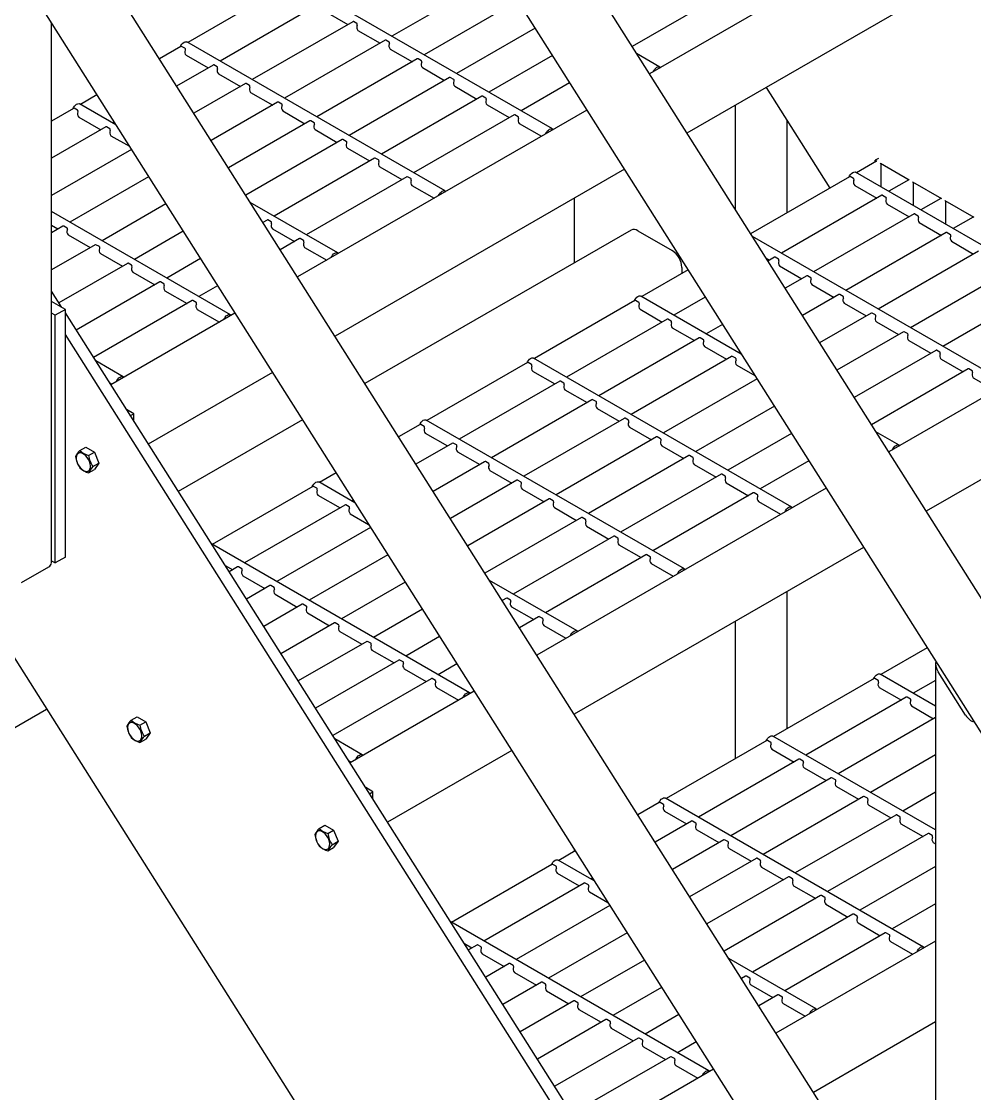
# Model space of a CAD drawing. Header units: millimetres. Extents: x 0 to 55611, y 0 to 32827.
# Drawn here: x 46022 to 46532, y 8087 to 8661 of the extents above; entities that cross this region are included whole.
import ezdxf

# ---------------------------------------------------------------- set-up
doc = ezdxf.new("R2010")
doc.units = ezdxf.units.MM
doc.header["$LTSCALE"] = 10
doc.linetypes.add('SLD-Continua', pattern=[0])
doc.layers.add('STRUC', color=5, linetype='SLD-Continua')

msp = doc.modelspace()

# ---------------------------------------------------------------- linework, layer by layer
at = {"layer": 'STRUC', "linetype": 'SLD-Continua', "lineweight": 25}
for p, q in [((47232.31, 7251.36), (46043.34, 9131.26)), ((46041.7, 9061.54), (47193.48, 7240.45)), ((46489.89, 8709.29), (46358.27, 8633.31)), ((46511.39, 7984.5), (46062.05, 8694.95)), ((46023.08, 8684.26), (46510, 7914.38)), ((46306.35, 8603.82), (46168.15, 8683.61)), ((46274.16, 8684.49), (46220.39, 8653.45)), ((46164.86, 8681.23), (46111.09, 8650.19)), ((46400.74, 8677.77), (46349.03, 8647.92)), ((46287.81, 8672.42), (46237.67, 8643.47)), ((46509.6, 8677.32), (46378.36, 8601.56)), ((46182.14, 8671.25), (46128.37, 8640.21)), ((46184.94, 8666.58), (46196.77, 8659.75)), ((46038.14, 8371.33), (46038.14, 8660.45)), ((46199.41, 8661.28), (46145.64, 8630.24)), ((46201.63, 8660.27), (46199.83, 8661.31)), ((46202.22, 8656.61), (46214.04, 8649.78)), ((46297.05, 8657.81), (46254.95, 8633.5)), ((46248.88, 8570.64), (46110.67, 8650.43)), ((46216.69, 8651.31), (46162.92, 8620.27)), ((46218.9, 8650.3), (46217.11, 8651.33)), ((46107.39, 8648.05), (46095.91, 8641.42)), ((46109.6, 8647.04), (46107.8, 8648.07)), ((46110.19, 8643.37), (46122.02, 8636.55)), ((46219.49, 8646.63), (46231.32, 8639.81)), ((46306.29, 8643.19), (46272.22, 8623.53)), ((46363.83, 8637), (46351.4, 8644.18)), ((46124.66, 8638.07), (46105.15, 8626.81)), ((46126.88, 8637.06), (46125.08, 8638.1)), ((46233.96, 8641.33), (46180.2, 8610.29)), ((46236.18, 8640.32), (46234.38, 8641.36)), ((46127.47, 8633.4), (46139.29, 8626.57)), ((46236.77, 8636.66), (46248.6, 8629.83)), ((46141.94, 8628.1), (46114.39, 8612.2)), ((46144.15, 8627.09), (46142.36, 8628.13)), ((46251.24, 8631.36), (46197.47, 8600.32)), ((46253.45, 8630.35), (46251.66, 8631.39)), ((46254.05, 8626.69), (46265.87, 8619.86)), ((46315.53, 8628.58), (46289.5, 8613.55)), ((46420.75, 8626.03), (46454.82, 8572.17)), ((46062.41, 8622.08), (46053.62, 8617.01)), ((46144.74, 8623.43), (46156.57, 8616.6)), ((46268.52, 8621.39), (46214.75, 8590.35)), ((46270.73, 8620.38), (46268.93, 8621.41)), ((46049.91, 8614.87), (46038.14, 8608.07)), ((46052.13, 8613.86), (46050.33, 8614.9)), ((46072.52, 8606.1), (46053.2, 8617.25)), ((46159.21, 8618.13), (46123.63, 8597.59)), ((46161.43, 8617.12), (46159.63, 8618.15)), ((46271.32, 8616.71), (46283.15, 8609.89)), ((46404.37, 8560.42), (46404.37, 8616.57)), ((46052.72, 8610.2), (46064.54, 8603.37)), ((46162.02, 8613.46), (46173.85, 8606.63)), ((46324.77, 8613.97), (46169.84, 8524.53)), ((46285.79, 8611.41), (46232.02, 8580.37)), ((46288.01, 8610.4), (46286.21, 8611.44)), ((46067.19, 8604.9), (46038.14, 8588.13)), ((46069.4, 8603.89), (46067.61, 8604.92)), ((46071.65, 8607.47), (46070.89, 8607.04)), ((46176.49, 8608.15), (46132.87, 8582.97)), ((46178.7, 8607.14), (46176.91, 8608.18)), ((46179.3, 8603.48), (46191.12, 8596.65)), ((46288.6, 8606.74), (46300.42, 8599.91)), ((46431.96, 8558.98), (46431.96, 8608.32)), ((46069.99, 8600.22), (46079.82, 8594.55)), ((46193.77, 8598.18), (46142.11, 8568.36)), ((46195.98, 8597.17), (46194.18, 8598.21)), ((46080.89, 8592.86), (46038.14, 8568.18)), ((46196.57, 8593.51), (46208.4, 8586.68)), ((46211.04, 8588.21), (46157.27, 8557.17)), ((46213.26, 8587.2), (46211.46, 8588.23)), ((46479.76, 8586.57), (46469.07, 8580.4)), ((46480.97, 8588.09), (46479.18, 8587.06)), ((46479.18, 8587.06), (46480.08, 8586.54)), ((46479.18, 8586.24), (46479.18, 8587.06)), ((46481.88, 8585.5), (46497.36, 8576.57)), ((46344.86, 8582.22), (46189.92, 8492.77)), ((46213.85, 8583.54), (46225.67, 8576.71)), ((46606.85, 8500.85), (46468.65, 8580.64)), ((46482.32, 8572.74), (46482.32, 8584.73)), ((46090.13, 8578.25), (46047.97, 8553.91)), ((46228.32, 8578.23), (46174.55, 8547.2)), ((46230.53, 8577.22), (46228.74, 8578.26)), ((46465.36, 8578.26), (46412.42, 8547.7)), ((46467.57, 8577.25), (46465.78, 8578.28)), ((46497.04, 8576.6), (46486.34, 8570.42)), ((46499.15, 8575.53), (46514.63, 8566.59)), ((46499.6, 8562.77), (46499.6, 8574.75)), ((46231.12, 8573.56), (46242.95, 8566.74)), ((46482.63, 8568.28), (46428.87, 8537.24)), ((46468.16, 8573.58), (46479.99, 8566.76)), ((46483.05, 8568.31), (46484.85, 8567.27)), ((46099.37, 8563.64), (46065.25, 8543.94)), ((46191.41, 8537.46), (46144.54, 8564.52)), ((46318.16, 8532.16), (46318.16, 8566.81)), ((46485.44, 8563.61), (46497.27, 8556.78)), ((46514.31, 8566.63), (46503.62, 8560.45)), ((46516.43, 8565.56), (46531.91, 8556.62)), ((46516.88, 8552.8), (46516.88, 8564.78)), ((46133.93, 8504.29), (46038.14, 8559.59)), ((46499.91, 8558.31), (46446.14, 8527.27)), ((46500.33, 8558.34), (46502.13, 8557.3)), ((46038.14, 8552.25), (46041.62, 8550.24)), ((46044.27, 8551.77), (46038.14, 8548.23)), ((46046.48, 8550.76), (46044.69, 8551.8)), ((46153.57, 8555.03), (46151.35, 8553.75)), ((46155.78, 8554.02), (46153.99, 8555.06)), ((46502.72, 8553.64), (46514.54, 8546.81)), ((46531.59, 8556.65), (46520.89, 8550.48)), ((46047.07, 8547.1), (46058.9, 8540.27)), ((46108.61, 8549.02), (46082.53, 8533.96)), ((46156.37, 8550.36), (46168.2, 8543.53)), ((46348.41, 8549.63), (46205.97, 8467.4)), ((46352.07, 8549.27), (46370.46, 8538.65)), ((46549.38, 8467.67), (46413.37, 8546.19)), ((46517.19, 8548.34), (46463.42, 8517.3)), ((46517.61, 8548.36), (46519.4, 8547.33)), ((46061.54, 8541.8), (46038.14, 8528.29)), ((46063.76, 8540.79), (46061.96, 8541.82)), ((46170.84, 8545.06), (46160.6, 8539.14)), ((46173.06, 8544.05), (46171.26, 8545.08)), ((46173.65, 8540.38), (46185.48, 8533.56)), ((46519.99, 8543.66), (46531.82, 8536.84)), ((46064.35, 8537.12), (46076.17, 8530.3)), ((46117.86, 8534.41), (46099.8, 8523.99)), ((46420.68, 8534.64), (46422.52, 8533.58)), ((46425.16, 8535.1), (46421.66, 8533.08)), ((46427.38, 8534.09), (46425.58, 8535.13)), ((46534.46, 8538.36), (46480.7, 8507.32)), ((46078.82, 8531.82), (46042.15, 8510.65)), ((46081.03, 8530.81), (46079.24, 8531.85)), ((46378.92, 8528.36), (46354.12, 8514.04)), ((46375.63, 8529.69), (46375.63, 8526.46)), ((46427.97, 8530.43), (46439.79, 8523.61)), ((46551.74, 8528.39), (46497.97, 8497.35)), ((46081.62, 8527.15), (46093.45, 8520.32)), ((46442.44, 8525.13), (46430.9, 8518.47)), ((46444.65, 8524.12), (46442.86, 8525.16)), ((46043.66, 8508.26), (46038.14, 8516.99)), ((46096.09, 8521.85), (46051.39, 8496.04)), ((46098.31, 8520.84), (46096.51, 8521.88)), ((46098.9, 8517.18), (46110.73, 8510.35)), ((46127.1, 8519.8), (46117.08, 8514.02)), ((46445.24, 8520.46), (46457.07, 8513.63)), ((46569.01, 8518.42), (46515.25, 8487.38)), ((46045.55, 8507.17), (46038.14, 8511.45)), ((46113.37, 8511.88), (46060.63, 8481.43)), ((46115.59, 8510.87), (46113.79, 8511.9)), ((46350.41, 8511.9), (46296.64, 8480.86)), ((46352.63, 8510.89), (46350.83, 8511.93)), ((46407.45, 8483.25), (46353.7, 8514.28)), ((46388.16, 8513.75), (46371.39, 8504.07)), ((46459.71, 8515.16), (46440.14, 8503.86)), ((46461.93, 8514.15), (46460.13, 8515.19)), ((46040.16, 8504.06), (46038.14, 8505.23)), ((46045.55, 8507.17), (46040.16, 8504.06)), ((46045.55, 8374.44), (46045.55, 8507.17)), ((46511.39, 7768.73), (46045.55, 8505.27)), ((46136.34, 8505.19), (46069.87, 8466.82)), ((46116.18, 8507.2), (46128, 8500.38)), ((46353.22, 8507.23), (46365.04, 8500.4)), ((46476.99, 8505.19), (46449.39, 8489.25)), ((46462.52, 8510.49), (46474.35, 8503.66)), ((46479.2, 8504.18), (46477.41, 8505.21)), ((46617.97, 8506.79), (46486.35, 8430.8)), ((46040.16, 8371.33), (46040.16, 8504.06)), ((46367.69, 8501.93), (46313.92, 8470.89)), ((46369.9, 8500.92), (46368.11, 8501.95)), ((46479.8, 8500.51), (46491.62, 8493.69)), ((46511.39, 7757.1), (46045.55, 8493.64)), ((46370.49, 8497.25), (46382.32, 8490.43)), ((46397.4, 8499.13), (46388.67, 8494.09)), ((46494.27, 8495.21), (46458.63, 8474.64)), ((46496.48, 8494.2), (46494.68, 8495.24)), ((46384.96, 8491.95), (46331.2, 8460.91)), ((46387.18, 8490.94), (46385.38, 8491.98)), ((46497.07, 8490.54), (46508.9, 8483.71)), ((46387.77, 8487.28), (46399.6, 8480.45)), ((46406.64, 8484.52), (46405.95, 8484.12)), ((46511.54, 8485.24), (46467.87, 8460.03)), ((46513.76, 8484.23), (46511.96, 8485.27)), ((46076.46, 8471.11), (46061.81, 8479.56)), ((46292.94, 8478.72), (46239.17, 8447.68)), ((46295.15, 8477.71), (46293.36, 8478.75)), ((46434.43, 8401.32), (46296.22, 8481.1)), ((46402.24, 8481.98), (46348.47, 8450.94)), ((46404.45, 8480.97), (46402.66, 8482.01)), ((46405.05, 8477.31), (46414.75, 8471.7)), ((46514.35, 8480.57), (46526.17, 8473.74)), ((46156.42, 8473.44), (46089.95, 8435.06)), ((46295.74, 8474.05), (46307.57, 8467.22)), ((46528.82, 8475.27), (46477.11, 8445.42)), ((46637.68, 8474.82), (46506.43, 8399.05)), ((46531.03, 8474.26), (46529.24, 8475.29)), ((46069.11, 8468.02), (46070.53, 8467.2)), ((46310.21, 8468.75), (46256.45, 8437.71)), ((46312.43, 8467.74), (46310.63, 8468.77)), ((46415.89, 8469.91), (46365.75, 8440.97)), ((46531.62, 8470.59), (46543.45, 8463.77)), ((46313.02, 8464.07), (46324.85, 8457.25)), ((46082.14, 8451.3), (46078.28, 8453.53)), ((46327.49, 8458.77), (46273.72, 8427.73)), ((46329.7, 8457.76), (46327.91, 8458.8)), ((46330.3, 8454.1), (46342.12, 8447.27)), ((46425.13, 8455.3), (46383.02, 8430.99)), ((46080.35, 8450.26), (46082.14, 8451.3)), ((46082.14, 8447.41), (46082.14, 8451.3)), ((46172.47, 8448.06), (46106, 8409.69)), ((46376.96, 8368.14), (46238.75, 8447.92)), ((46344.77, 8448.8), (46291, 8417.76)), ((46346.98, 8447.79), (46345.18, 8448.83)), ((46235.46, 8445.54), (46223.98, 8438.91)), ((46237.68, 8444.53), (46235.88, 8445.57)), ((46347.57, 8444.13), (46359.4, 8437.3)), ((46238.27, 8440.87), (46250.1, 8434.04)), ((46362.04, 8438.83), (46308.27, 8407.79)), ((46364.26, 8437.82), (46362.46, 8438.85)), ((46434.37, 8440.69), (46400.3, 8421.02)), ((46491.91, 8434.5), (46479.48, 8441.67)), ((46053.35, 8431.66), (46056.46, 8433.46)), ((46056.46, 8433.46), (46061.12, 8430.76)), ((46058.01, 8428.97), (46061.12, 8430.76)), ((46061.12, 8430.76), (46063.46, 8424.75)), ((46252.74, 8435.57), (46233.23, 8424.3)), ((46254.95, 8434.56), (46253.16, 8435.6)), ((46255.55, 8430.9), (46267.37, 8424.07)), ((46364.85, 8434.15), (46376.67, 8427.33)), ((46060.35, 8422.95), (46063.46, 8424.75)), ((46063.46, 8424.75), (46061.12, 8421.43)), ((46270.02, 8425.6), (46242.47, 8409.69)), ((46272.23, 8424.59), (46270.43, 8425.62)), ((46379.32, 8428.85), (46325.55, 8397.82)), ((46381.53, 8427.84), (46379.74, 8428.88)), ((46443.61, 8426.08), (46417.58, 8411.05)), ((46058.01, 8419.63), (46061.12, 8421.43)), ((46190.49, 8419.58), (46181.7, 8414.5)), ((46272.82, 8420.92), (46284.65, 8414.1)), ((46382.12, 8424.18), (46393.95, 8417.35)), ((45959.18, 8413.82), (47133.53, 6557.05)), ((46200.59, 8403.59), (46181.28, 8414.74)), ((46287.29, 8415.62), (46251.71, 8395.08)), ((46289.51, 8414.61), (46287.71, 8415.65)), ((46396.59, 8418.88), (46342.83, 8387.84)), ((46398.81, 8417.87), (46397.01, 8418.91)), ((46399.4, 8414.21), (46411.23, 8407.38)), ((46177.99, 8412.36), (46124.22, 8381.32)), ((46180.21, 8411.35), (46178.41, 8412.39)), ((46180.8, 8407.69), (46192.62, 8400.86)), ((46290.1, 8410.95), (46301.92, 8404.12)), ((46452.85, 8411.46), (46297.92, 8322.02)), ((46413.87, 8408.91), (46360.1, 8377.87)), ((46416.08, 8407.9), (46414.29, 8408.93)), ((46195.27, 8402.39), (46141.5, 8371.35)), ((46197.48, 8401.38), (46195.69, 8402.42)), ((46199.73, 8404.96), (46198.97, 8404.53)), ((46304.57, 8405.65), (46260.95, 8380.47)), ((46306.78, 8404.64), (46304.99, 8405.68)), ((46416.68, 8404.23), (46428.5, 8397.41)), ((46198.07, 8397.72), (46207.9, 8392.04)), ((46307.37, 8400.98), (46319.2, 8394.15)), ((46208.97, 8390.35), (46158.78, 8361.38)), ((46321.84, 8395.68), (46270.19, 8365.86)), ((46324.06, 8394.67), (46322.26, 8395.7)), ((46324.65, 8391), (46336.48, 8384.18)), ((46339.12, 8385.7), (46285.35, 8354.66)), ((46341.34, 8384.69), (46339.54, 8385.73)), ((46262.01, 8301.78), (46123.8, 8381.57)), ((46472.94, 8379.71), (46318, 8290.27)), ((46341.93, 8381.03), (46353.75, 8374.2)), ((46045.55, 8374.44), (46040.16, 8371.33)), ((46218.21, 8375.74), (46176.05, 8351.4)), ((46356.4, 8375.73), (46302.63, 8344.69)), ((46358.61, 8374.72), (46356.82, 8375.76)), ((46022.06, 8360.87), (46036.71, 8369.33)), ((46038.14, 8372.49), (46040.16, 8371.33)), ((46131.09, 8370.03), (46135.15, 8367.68)), ((46137.79, 8369.21), (46133.26, 8366.59)), ((46140.01, 8368.2), (46138.21, 8369.24)), ((46359.2, 8371.06), (46371.03, 8364.23)), ((46140.6, 8364.54), (46152.42, 8357.71)), ((46319.49, 8334.96), (46272.62, 8362.01)), ((46155.07, 8359.24), (46142.5, 8351.98)), ((46157.28, 8358.23), (46155.49, 8359.26)), ((46227.45, 8361.13), (46193.33, 8341.43)), ((46431.96, 8282.53), (46431.96, 8356.06)), ((46157.88, 8354.56), (46169.7, 8347.74)), ((46281.65, 8352.52), (46279.43, 8351.25)), ((46283.86, 8351.51), (46282.07, 8352.55)), ((46172.35, 8349.26), (46151.74, 8337.37)), ((46174.56, 8348.25), (46172.76, 8349.29)), ((46175.15, 8344.59), (46186.98, 8337.76)), ((46236.69, 8346.52), (46210.6, 8331.46)), ((46284.45, 8347.85), (46296.28, 8341.02)), ((46189.62, 8339.29), (46160.98, 8322.76)), ((46191.84, 8338.28), (46190.04, 8339.32)), ((46298.92, 8342.55), (46288.67, 8336.63)), ((46301.14, 8341.54), (46299.34, 8342.58)), ((46404.37, 8266.61), (46404.37, 8340.13)), ((46192.43, 8334.62), (46204.25, 8327.79)), ((46301.73, 8337.88), (46313.55, 8331.05)), ((46206.9, 8329.32), (46170.23, 8308.15)), ((46209.11, 8328.31), (46207.32, 8329.34)), ((46245.93, 8331.91), (46227.88, 8321.48)), ((46209.7, 8324.64), (46221.53, 8317.82)), ((46507, 8325.85), (46482.2, 8311.53)), ((46224.17, 8319.34), (46179.47, 8293.54)), ((46226.39, 8318.33), (46224.59, 8319.37)), ((46255.17, 8317.29), (46245.16, 8311.51)), ((46511.39, 8317.49), (46511.39, 7561.3)), ((46226.98, 8314.67), (46238.81, 8307.84)), ((46511.39, 8294.68), (46481.78, 8311.78)), ((46527.47, 8289.88), (46512.82, 8313.06)), ((46241.45, 8309.37), (46188.71, 8278.92)), ((46243.66, 8308.36), (46241.87, 8309.4)), ((46244.26, 8304.7), (46256.08, 8297.87)), ((46478.49, 8309.39), (46424.72, 8278.35)), ((46480.7, 8308.38), (46478.91, 8309.42)), ((46481.3, 8304.72), (46493.12, 8297.89)), ((46511.39, 8308.44), (46499.47, 8301.56)), ((46264.42, 8302.68), (46197.95, 8264.31)), ((46495.77, 8299.42), (46442, 8268.38)), ((46497.98, 8298.41), (46496.18, 8299.45)), ((45959.18, 8248.97), (46035.55, 8293.06)), ((46498.57, 8294.75), (46510.4, 8287.92)), ((46080.85, 8287.22), (46083.96, 8289.01)), ((46083.96, 8289.01), (46088.62, 8286.32)), ((46318.16, 8290.01), (46318.16, 8290.36)), ((46511.39, 8288.49), (46459.27, 8258.41)), ((46085.51, 8284.52), (46088.62, 8286.32)), ((46088.62, 8286.32), (46090.96, 8280.31)), ((46085.51, 8275.19), (46088.62, 8276.99)), ((46087.85, 8278.51), (46090.96, 8280.31)), ((46090.96, 8280.31), (46088.62, 8276.99)), ((46204.54, 8268.6), (46189.89, 8277.06)), ((46421.02, 8276.21), (46367.25, 8245.18)), ((46423.23, 8275.2), (46421.43, 8276.24)), ((46511.39, 8228.32), (46424.3, 8278.6)), ((46284.5, 8270.93), (46218.03, 8232.56)), ((46423.82, 8271.54), (46435.65, 8264.71)), ((46197.19, 8265.51), (46198.61, 8264.69)), ((46438.29, 8266.24), (46384.53, 8235.2)), ((46440.51, 8265.23), (46438.71, 8266.27)), ((46511.39, 8268.55), (46476.55, 8248.43)), ((46441.1, 8261.57), (46452.92, 8254.74)), ((46455.57, 8256.27), (46401.8, 8225.23)), ((46457.78, 8255.26), (46455.99, 8256.29)), ((46210.22, 8248.79), (46206.36, 8251.02)), ((46208.42, 8247.75), (46210.22, 8248.79)), ((46210.22, 8244.91), (46210.22, 8248.79)), ((46458.37, 8251.6), (46470.2, 8244.77)), ((46511.39, 8248.6), (46493.83, 8238.46)), ((46363.54, 8243.04), (46352.06, 8236.41)), ((46365.76, 8242.03), (46363.96, 8243.06)), ((46505.04, 8165.63), (46366.83, 8245.42)), ((46472.84, 8246.29), (46419.08, 8215.26)), ((46475.06, 8245.28), (46473.26, 8246.32)), ((46475.65, 8241.62), (46487.48, 8234.8)), ((46366.35, 8238.36), (46378.17, 8231.54)), ((46490.12, 8236.32), (46436.35, 8205.28)), ((46492.34, 8235.31), (46490.54, 8236.35)), ((46181.42, 8229.16), (46184.54, 8230.95)), ((46184.54, 8230.95), (46189.2, 8228.26)), ((46380.82, 8233.06), (46361.3, 8221.8)), ((46383.03, 8232.05), (46381.24, 8233.09)), ((46492.93, 8231.65), (46504.75, 8224.82)), ((46186.09, 8226.46), (46189.2, 8228.26)), ((46189.2, 8228.26), (46191.53, 8222.24)), ((46383.62, 8228.39), (46395.45, 8221.56)), ((46507.4, 8226.35), (46453.63, 8195.31)), ((46509.61, 8225.34), (46507.82, 8226.38)), ((46511.39, 8228.65), (46511.1, 8228.49)), ((46186.09, 8217.13), (46189.2, 8218.92)), ((46188.42, 8220.45), (46191.53, 8222.24)), ((46191.53, 8222.24), (46189.2, 8218.92)), ((46398.09, 8223.09), (46370.55, 8207.19)), ((46400.31, 8222.08), (46398.51, 8223.12)), ((46400.9, 8218.42), (46412.73, 8211.59)), ((46510.2, 8221.68), (46511.39, 8220.99)), ((46328.67, 8201.09), (46309.36, 8212.24)), ((46318.56, 8217.07), (46309.78, 8212)), ((46318.16, 8216.84), (46318.16, 8217.71)), ((46415.37, 8213.12), (46379.79, 8192.57)), ((46417.59, 8212.11), (46415.79, 8213.14)), ((46306.07, 8209.86), (46252.3, 8178.82)), ((46308.28, 8208.85), (46306.49, 8209.88)), ((46418.18, 8208.44), (46430, 8201.62)), ((46511.39, 8208.71), (46470.91, 8185.34)), ((46308.88, 8205.18), (46320.7, 8198.36)), ((46327.81, 8202.46), (46327.05, 8202.02)), ((46432.65, 8203.14), (46389.03, 8177.96)), ((46434.86, 8202.13), (46433.07, 8203.17)), ((46323.35, 8199.88), (46269.58, 8168.84)), ((46325.56, 8198.87), (46323.76, 8199.91)), ((46326.15, 8195.21), (46335.98, 8189.54)), ((46435.45, 8198.47), (46447.28, 8191.64)), ((46449.92, 8193.17), (46398.27, 8163.35)), ((46452.14, 8192.16), (46450.34, 8193.2)), ((46337.05, 8187.85), (46286.85, 8158.87)), ((46452.73, 8188.5), (46464.55, 8181.67)), ((46511.39, 8188.76), (46488.18, 8175.36)), ((46390.09, 8099.27), (46251.88, 8179.06)), ((46467.2, 8183.2), (46413.43, 8152.16)), ((46469.41, 8182.19), (46467.62, 8183.22)), ((46470.01, 8178.52), (46481.83, 8171.7)), ((46346.29, 8173.24), (46304.13, 8148.9)), ((46484.47, 8173.22), (46430.71, 8142.18)), ((46486.69, 8172.21), (46484.89, 8173.25)), ((46259.17, 8167.52), (46263.23, 8165.18)), ((46265.87, 8166.7), (46261.34, 8164.09)), ((46268.09, 8165.69), (46266.29, 8166.73)), ((46511.39, 8168.81), (46425.99, 8119.52)), ((46487.28, 8168.55), (46499.11, 8161.72)), ((46268.68, 8162.03), (46280.5, 8155.21)), ((46283.15, 8156.73), (46270.58, 8149.48)), ((46285.36, 8155.72), (46283.57, 8156.76)), ((46355.53, 8158.62), (46321.41, 8138.92)), ((46447.56, 8132.45), (46400.7, 8159.51)), ((46285.95, 8152.06), (46297.78, 8145.23)), ((46409.73, 8150.02), (46407.51, 8148.74)), ((46411.94, 8149.01), (46410.14, 8150.04)), ((46300.42, 8146.76), (46279.82, 8134.86)), ((46302.64, 8145.75), (46300.84, 8146.79)), ((46364.77, 8144.01), (46338.68, 8128.95)), ((46412.53, 8145.34), (46424.36, 8138.52)), ((46303.23, 8142.09), (46315.06, 8135.26)), ((46427, 8140.04), (46416.75, 8134.13)), ((46429.22, 8139.03), (46427.42, 8140.07)), ((46317.7, 8136.79), (46289.06, 8120.25)), ((46319.91, 8135.78), (46318.12, 8136.81)), ((46320.51, 8132.11), (46332.33, 8125.29)), ((46429.81, 8135.37), (46441.63, 8128.54)), ((46334.98, 8126.81), (46298.3, 8105.64)), ((46337.19, 8125.8), (46335.39, 8126.84)), ((46374.01, 8129.4), (46355.96, 8118.98)), ((46337.78, 8122.14), (46349.61, 8115.31)), ((46511.39, 8125.47), (46446.08, 8087.76)), ((46352.25, 8116.84), (46307.55, 8091.03)), ((46354.47, 8115.83), (46352.67, 8116.87)), ((46383.25, 8114.79), (46373.23, 8109.01)), ((46355.06, 8112.17), (46366.88, 8105.34)), ((46369.53, 8106.87), (46316.79, 8076.42)), ((46371.74, 8105.86), (46369.95, 8106.89)), ((46392.49, 8100.18), (46326.03, 8061.81)), ((46372.33, 8102.19), (46384.16, 8095.37))]:
    msp.add_line(p, q, dxfattribs=at)
at = {"layer": 'STRUC', "linetype": 'SLD-Continua', "lineweight": 25, "flags": 128}
for points in [[(46201.79, 8659.33), (46201.82, 8659.45), (46201.85, 8659.71), (46201.82, 8659.98), (46201.75, 8660.15), (46201.63, 8660.27), (46201.63, 8660.27)], [(46107.17, 8647.92), (46107.42, 8648.45), (46107.89, 8649.19), (46108.47, 8649.81), (46109.09, 8650.27), (46109.7, 8650.53), (46110.28, 8650.56), (46110.67, 8650.43)], [(46219.06, 8649.35), (46219.1, 8649.48), (46219.13, 8649.74), (46219.1, 8650), (46219.03, 8650.17), (46218.91, 8650.29), (46218.9, 8650.3)], [(46109.76, 8646.09), (46109.8, 8646.22), (46109.83, 8646.48), (46109.8, 8646.75), (46109.73, 8646.91), (46109.61, 8647.03), (46109.6, 8647.04)], [(46236.34, 8639.38), (46236.37, 8639.51), (46236.4, 8639.76), (46236.38, 8640.03), (46236.3, 8640.2), (46236.18, 8640.32), (46236.18, 8640.32)], [(46127.04, 8636.12), (46127.07, 8636.25), (46127.1, 8636.5), (46127.07, 8636.77), (46127, 8636.94), (46126.88, 8637.06), (46126.88, 8637.06)], [(46360.32, 8634.49), (46360.57, 8635.02), (46361.05, 8635.76), (46361.62, 8636.39), (46362.24, 8636.84), (46362.86, 8637.1), (46363.43, 8637.14), (46363.91, 8636.95), (46364.16, 8636.71)], [(46144.31, 8626.15), (46144.35, 8626.28), (46144.38, 8626.53), (46144.35, 8626.8), (46144.28, 8626.97), (46144.16, 8627.09), (46144.15, 8627.09)], [(46253.61, 8629.41), (46253.65, 8629.54), (46253.68, 8629.79), (46253.65, 8630.06), (46253.58, 8630.23), (46253.46, 8630.35), (46253.45, 8630.35)], [(46270.89, 8619.43), (46270.93, 8619.56), (46270.96, 8619.82), (46270.93, 8620.08), (46270.86, 8620.25), (46270.74, 8620.37), (46270.73, 8620.38)], [(46049.69, 8614.74), (46049.94, 8615.27), (46050.42, 8616.01), (46050.99, 8616.64), (46051.61, 8617.09), (46052.23, 8617.35), (46052.8, 8617.39), (46053.2, 8617.25)], [(46161.59, 8616.17), (46161.62, 8616.3), (46161.65, 8616.56), (46161.63, 8616.83), (46161.55, 8616.99), (46161.43, 8617.11), (46161.43, 8617.12)], [(46052.29, 8612.91), (46052.32, 8613.04), (46052.35, 8613.3), (46052.32, 8613.57), (46052.25, 8613.74), (46052.13, 8613.86), (46052.13, 8613.86)], [(46288.17, 8609.46), (46288.2, 8609.59), (46288.23, 8609.84), (46288.2, 8610.11), (46288.13, 8610.28), (46288.01, 8610.4), (46288.01, 8610.4)], [(46069.56, 8602.94), (46069.6, 8603.07), (46069.63, 8603.33), (46069.6, 8603.59), (46069.53, 8603.76), (46069.41, 8603.88), (46069.4, 8603.89)], [(46178.86, 8606.2), (46178.9, 8606.33), (46178.93, 8606.58), (46178.9, 8606.85), (46178.83, 8607.02), (46178.71, 8607.14), (46178.7, 8607.14)], [(46302.85, 8601.31), (46303.1, 8601.84), (46303.58, 8602.58), (46304.15, 8603.21), (46304.77, 8603.67), (46305.39, 8603.92), (46305.96, 8603.96), (46306.44, 8603.77), (46306.68, 8603.53)], [(46196.14, 8596.23), (46196.18, 8596.36), (46196.21, 8596.61), (46196.18, 8596.88), (46196.11, 8597.05), (46195.99, 8597.17), (46195.98, 8597.17)], [(46213.42, 8586.25), (46213.45, 8586.38), (46213.48, 8586.64), (46213.45, 8586.91), (46213.38, 8587.07), (46213.26, 8587.2), (46213.26, 8587.2)], [(46465.14, 8578.13), (46465.39, 8578.66), (46465.87, 8579.4), (46466.44, 8580.02), (46467.06, 8580.48), (46467.68, 8580.74), (46468.25, 8580.77), (46468.65, 8580.64)], [(46230.69, 8576.28), (46230.73, 8576.41), (46230.76, 8576.67), (46230.73, 8576.93), (46230.66, 8577.1), (46230.54, 8577.22), (46230.53, 8577.22)], [(46467.73, 8576.3), (46467.77, 8576.43), (46467.8, 8576.69), (46467.77, 8576.95), (46467.7, 8577.12), (46467.58, 8577.24), (46467.57, 8577.25)], [(46245.38, 8568.14), (46245.62, 8568.66), (46246.1, 8569.4), (46246.67, 8570.03), (46247.29, 8570.49), (46247.91, 8570.74), (46248.48, 8570.78), (46248.96, 8570.59), (46249.21, 8570.35)], [(46155.94, 8553.07), (46155.98, 8553.2), (46156.01, 8553.46), (46155.98, 8553.73), (46155.91, 8553.9), (46155.79, 8554.02), (46155.78, 8554.02)], [(46046.64, 8549.82), (46046.68, 8549.95), (46046.71, 8550.2), (46046.68, 8550.47), (46046.61, 8550.64), (46046.49, 8550.76), (46046.48, 8550.76)], [(46063.92, 8539.84), (46063.95, 8539.97), (46063.98, 8540.23), (46063.95, 8540.49), (46063.88, 8540.66), (46063.76, 8540.78), (46063.76, 8540.79)], [(46173.22, 8543.1), (46173.25, 8543.23), (46173.28, 8543.49), (46173.26, 8543.75), (46173.18, 8543.92), (46173.06, 8544.04), (46173.06, 8544.05)], [(46187.9, 8534.96), (46188.15, 8535.48), (46188.63, 8536.23), (46189.2, 8536.85), (46189.82, 8537.31), (46190.44, 8537.56), (46191.01, 8537.6), (46191.49, 8537.41), (46191.74, 8537.17)], [(46427.54, 8533.15), (46427.57, 8533.28), (46427.6, 8533.54), (46427.57, 8533.8), (46427.5, 8533.97), (46427.38, 8534.09), (46427.38, 8534.09)], [(46081.19, 8529.87), (46081.23, 8530), (46081.26, 8530.25), (46081.23, 8530.52), (46081.16, 8530.69), (46081.04, 8530.81), (46081.03, 8530.81)], [(46444.81, 8523.18), (46444.85, 8523.31), (46444.88, 8523.56), (46444.85, 8523.83), (46444.78, 8524), (46444.66, 8524.12), (46444.65, 8524.12)], [(46098.47, 8519.9), (46098.51, 8520.03), (46098.54, 8520.28), (46098.51, 8520.55), (46098.44, 8520.72), (46098.31, 8520.84), (46098.31, 8520.84)], [(46115.75, 8509.92), (46115.78, 8510.05), (46115.81, 8510.31), (46115.78, 8510.58), (46115.71, 8510.74), (46115.59, 8510.86), (46115.59, 8510.87)], [(46350.19, 8511.77), (46350.44, 8512.3), (46350.92, 8513.04), (46351.49, 8513.67), (46352.11, 8514.12), (46352.73, 8514.38), (46353.3, 8514.42), (46353.7, 8514.28)], [(46352.79, 8509.94), (46352.82, 8510.07), (46352.85, 8510.33), (46352.82, 8510.6), (46352.75, 8510.77), (46352.63, 8510.89), (46352.63, 8510.89)], [(46462.09, 8513.2), (46462.12, 8513.33), (46462.15, 8513.59), (46462.12, 8513.86), (46462.05, 8514.02), (46461.93, 8514.15), (46461.93, 8514.15)], [(46130.43, 8501.78), (46130.68, 8502.31), (46131.16, 8503.05), (46131.73, 8503.67), (46132.35, 8504.13), (46132.97, 8504.39), (46133.54, 8504.42), (46134.02, 8504.23), (46134.26, 8503.99)], [(46370.06, 8499.97), (46370.1, 8500.1), (46370.13, 8500.36), (46370.1, 8500.62), (46370.03, 8500.79), (46369.91, 8500.91), (46369.9, 8500.92)], [(46479.36, 8503.23), (46479.4, 8503.36), (46479.43, 8503.62), (46479.4, 8503.88), (46479.33, 8504.05), (46479.21, 8504.17), (46479.2, 8504.18)], [(46496.64, 8493.26), (46496.68, 8493.39), (46496.71, 8493.64), (46496.68, 8493.91), (46496.61, 8494.08), (46496.48, 8494.2), (46496.48, 8494.2)], [(46387.34, 8490), (46387.37, 8490.13), (46387.4, 8490.38), (46387.38, 8490.65), (46387.3, 8490.82), (46387.18, 8490.94), (46387.18, 8490.94)], [(46513.92, 8483.28), (46513.95, 8483.41), (46513.98, 8483.67), (46513.95, 8483.94), (46513.88, 8484.11), (46513.76, 8484.23), (46513.76, 8484.23)], [(46292.72, 8478.59), (46292.97, 8479.12), (46293.45, 8479.86), (46294.02, 8480.49), (46294.64, 8480.95), (46295.26, 8481.2), (46295.83, 8481.24), (46296.22, 8481.1)], [(46295.31, 8476.77), (46295.35, 8476.9), (46295.38, 8477.15), (46295.35, 8477.42), (46295.28, 8477.59), (46295.16, 8477.71), (46295.15, 8477.71)], [(46404.61, 8480.03), (46404.65, 8480.15), (46404.68, 8480.41), (46404.65, 8480.68), (46404.58, 8480.85), (46404.46, 8480.97), (46404.45, 8480.97)], [(46072.96, 8468.6), (46073.2, 8469.13), (46073.68, 8469.87), (46074.25, 8470.49), (46074.87, 8470.95), (46075.49, 8471.21), (46076.06, 8471.24), (46076.54, 8471.05), (46076.79, 8470.81)], [(46531.19, 8473.31), (46531.23, 8473.44), (46531.26, 8473.7), (46531.23, 8473.96), (46531.16, 8474.13), (46531.04, 8474.25), (46531.03, 8474.26)], [(46312.59, 8466.79), (46312.62, 8466.92), (46312.65, 8467.18), (46312.63, 8467.45), (46312.55, 8467.61), (46312.43, 8467.73), (46312.43, 8467.74)], [(46329.86, 8456.82), (46329.9, 8456.95), (46329.93, 8457.2), (46329.9, 8457.47), (46329.83, 8457.64), (46329.71, 8457.76), (46329.7, 8457.76)], [(46235.25, 8445.42), (46235.49, 8445.94), (46235.97, 8446.68), (46236.54, 8447.31), (46237.16, 8447.77), (46237.78, 8448.02), (46238.35, 8448.06), (46238.75, 8447.92)], [(46347.14, 8446.85), (46347.18, 8446.98), (46347.21, 8447.23), (46347.18, 8447.5), (46347.11, 8447.67), (46346.99, 8447.79), (46346.98, 8447.79)], [(46237.84, 8443.59), (46237.87, 8443.72), (46237.9, 8443.97), (46237.88, 8444.24), (46237.8, 8444.41), (46237.68, 8444.53), (46237.68, 8444.53)], [(46364.42, 8436.87), (46364.45, 8437), (46364.48, 8437.26), (46364.45, 8437.53), (46364.38, 8437.69), (46364.26, 8437.81), (46364.26, 8437.82)], [(46255.11, 8433.61), (46255.15, 8433.74), (46255.18, 8434), (46255.15, 8434.27), (46255.08, 8434.44), (46254.96, 8434.56), (46254.95, 8434.56)], [(46488.4, 8431.99), (46488.65, 8432.51), (46489.13, 8433.26), (46489.7, 8433.88), (46490.32, 8434.34), (46490.94, 8434.6), (46491.51, 8434.63), (46491.99, 8434.44), (46492.24, 8434.2)], [(46055.2, 8420.94), (46056.08, 8420.55), (46056.92, 8420.42), (46057.66, 8420.56), (46058.27, 8420.95), (46058.72, 8421.59), (46058.97, 8422.42), (46059.02, 8423.42), (46058.87, 8424.52), (46058.52, 8425.67), (46057.99, 8426.8), (46057.3, 8427.85), (46056.51, 8428.77), (46055.64, 8429.51), (46054.75, 8430.02), (46053.89, 8430.29), (46053.09, 8430.28), (46052.41, 8430.02), (46051.88, 8429.5), (46051.53, 8428.76), (46051.37, 8427.84), (46051.42, 8426.78), (46051.68, 8425.65), (46052.12, 8424.5), (46052.73, 8423.4), (46053.48, 8422.41), (46054.31, 8421.57), (46055.2, 8420.94)], [(46381.69, 8426.9), (46381.73, 8427.03), (46381.76, 8427.28), (46381.73, 8427.55), (46381.66, 8427.72), (46381.54, 8427.84), (46381.53, 8427.84)], [(46272.39, 8423.64), (46272.43, 8423.77), (46272.46, 8424.03), (46272.43, 8424.29), (46272.36, 8424.46), (46272.24, 8424.58), (46272.23, 8424.59)], [(46177.77, 8412.24), (46178.02, 8412.76), (46178.5, 8413.51), (46179.07, 8414.13), (46179.69, 8414.59), (46180.31, 8414.84), (46180.88, 8414.88), (46181.28, 8414.74)], [(46289.67, 8413.67), (46289.7, 8413.8), (46289.73, 8414.05), (46289.7, 8414.32), (46289.63, 8414.49), (46289.51, 8414.61), (46289.51, 8414.61)], [(46398.97, 8416.93), (46399, 8417.06), (46399.03, 8417.31), (46399.01, 8417.58), (46398.93, 8417.75), (46398.81, 8417.87), (46398.81, 8417.87)], [(46180.37, 8410.41), (46180.4, 8410.54), (46180.43, 8410.79), (46180.4, 8411.06), (46180.33, 8411.23), (46180.21, 8411.35), (46180.21, 8411.35)], [(46416.24, 8406.95), (46416.28, 8407.08), (46416.31, 8407.34), (46416.28, 8407.61), (46416.21, 8407.77), (46416.09, 8407.89), (46416.08, 8407.9)], [(46306.94, 8403.69), (46306.98, 8403.82), (46307.01, 8404.08), (46306.98, 8404.35), (46306.91, 8404.52), (46306.79, 8404.64), (46306.78, 8404.64)], [(46197.64, 8400.44), (46197.68, 8400.56), (46197.71, 8400.82), (46197.68, 8401.09), (46197.61, 8401.26), (46197.49, 8401.38), (46197.48, 8401.38)], [(46430.93, 8398.81), (46431.18, 8399.34), (46431.65, 8400.08), (46432.23, 8400.7), (46432.85, 8401.16), (46433.46, 8401.42), (46434.04, 8401.45), (46434.52, 8401.26), (46434.76, 8401.02)], [(46324.22, 8393.72), (46324.25, 8393.85), (46324.28, 8394.11), (46324.26, 8394.37), (46324.18, 8394.54), (46324.06, 8394.66), (46324.06, 8394.67)], [(46341.5, 8383.75), (46341.53, 8383.88), (46341.56, 8384.13), (46341.53, 8384.4), (46341.46, 8384.57), (46341.34, 8384.69), (46341.34, 8384.69)], [(46358.77, 8373.77), (46358.81, 8373.9), (46358.84, 8374.16), (46358.81, 8374.43), (46358.74, 8374.6), (46358.62, 8374.72), (46358.61, 8374.72)], [(46140.17, 8367.26), (46140.2, 8367.39), (46140.23, 8367.64), (46140.2, 8367.91), (46140.13, 8368.08), (46140.01, 8368.2), (46140.01, 8368.2)], [(46373.45, 8365.63), (46373.7, 8366.16), (46374.18, 8366.9), (46374.75, 8367.52), (46375.37, 8367.98), (46375.99, 8368.24), (46376.56, 8368.27), (46377.04, 8368.08), (46377.29, 8367.84)], [(46157.44, 8357.28), (46157.48, 8357.41), (46157.51, 8357.67), (46157.48, 8357.94), (46157.41, 8358.1), (46157.29, 8358.22), (46157.28, 8358.23)], [(46284.02, 8350.57), (46284.06, 8350.7), (46284.09, 8350.95), (46284.06, 8351.22), (46283.99, 8351.39), (46283.87, 8351.51), (46283.86, 8351.51)], [(46174.72, 8347.31), (46174.76, 8347.44), (46174.79, 8347.69), (46174.76, 8347.96), (46174.69, 8348.13), (46174.56, 8348.25), (46174.56, 8348.25)], [(46301.3, 8340.6), (46301.33, 8340.73), (46301.36, 8340.98), (46301.33, 8341.25), (46301.26, 8341.42), (46301.14, 8341.54), (46301.14, 8341.54)], [(46192, 8337.34), (46192.03, 8337.47), (46192.06, 8337.72), (46192.03, 8337.99), (46191.96, 8338.16), (46191.84, 8338.28), (46191.84, 8338.28)], [(46315.98, 8332.45), (46316.23, 8332.98), (46316.71, 8333.72), (46317.28, 8334.34), (46317.9, 8334.8), (46318.52, 8335.06), (46319.09, 8335.09), (46319.57, 8334.91), (46319.82, 8334.66)], [(46209.27, 8327.36), (46209.31, 8327.49), (46209.34, 8327.75), (46209.31, 8328.02), (46209.24, 8328.18), (46209.12, 8328.3), (46209.11, 8328.31)], [(46226.55, 8317.39), (46226.58, 8317.52), (46226.61, 8317.77), (46226.58, 8318.04), (46226.51, 8318.21), (46226.39, 8318.33), (46226.39, 8318.33)], [(46478.27, 8309.27), (46478.52, 8309.79), (46479, 8310.54), (46479.57, 8311.16), (46480.19, 8311.62), (46480.81, 8311.88), (46481.38, 8311.91), (46481.78, 8311.78)], [(46243.82, 8307.42), (46243.86, 8307.55), (46243.89, 8307.8), (46243.86, 8308.07), (46243.79, 8308.24), (46243.67, 8308.36), (46243.66, 8308.36)], [(46480.86, 8307.44), (46480.9, 8307.57), (46480.93, 8307.82), (46480.9, 8308.09), (46480.83, 8308.26), (46480.71, 8308.38), (46480.7, 8308.38)], [(46258.51, 8299.27), (46258.76, 8299.8), (46259.23, 8300.54), (46259.81, 8301.16), (46260.42, 8301.62), (46261.04, 8301.88), (46261.62, 8301.92), (46262.09, 8301.73), (46262.34, 8301.49)], [(46498.14, 8297.47), (46498.18, 8297.6), (46498.21, 8297.85), (46498.18, 8298.12), (46498.11, 8298.29), (46497.99, 8298.41), (46497.98, 8298.41)], [(46082.7, 8276.5), (46083.58, 8276.11), (46084.42, 8275.98), (46085.16, 8276.11), (46085.77, 8276.51), (46086.22, 8277.14), (46086.47, 8277.98), (46086.52, 8278.98), (46086.37, 8280.08), (46086.02, 8281.22), (46085.49, 8282.36), (46084.8, 8283.41), (46084.01, 8284.33), (46083.14, 8285.07), (46082.25, 8285.58), (46081.39, 8285.84), (46080.59, 8285.84), (46079.91, 8285.57), (46079.38, 8285.06), (46079.03, 8284.32), (46078.87, 8283.39), (46078.92, 8282.34), (46079.18, 8281.21), (46079.62, 8280.06), (46080.23, 8278.96), (46080.98, 8277.97), (46081.81, 8277.13), (46082.7, 8276.5)], [(46420.8, 8276.09), (46421.05, 8276.62), (46421.53, 8277.36), (46422.1, 8277.98), (46422.72, 8278.44), (46423.34, 8278.7), (46423.91, 8278.73), (46424.3, 8278.6)], [(46423.39, 8274.26), (46423.43, 8274.39), (46423.46, 8274.65), (46423.43, 8274.91), (46423.36, 8275.08), (46423.24, 8275.2), (46423.23, 8275.2)], [(46201.03, 8266.09), (46201.28, 8266.62), (46201.76, 8267.36), (46202.33, 8267.99), (46202.95, 8268.44), (46203.57, 8268.7), (46204.14, 8268.74), (46204.62, 8268.55), (46204.87, 8268.31)], [(46440.67, 8264.29), (46440.7, 8264.42), (46440.73, 8264.67), (46440.7, 8264.94), (46440.63, 8265.11), (46440.51, 8265.23), (46440.51, 8265.23)], [(46457.94, 8254.31), (46457.98, 8254.44), (46458.01, 8254.7), (46457.98, 8254.97), (46457.91, 8255.13), (46457.79, 8255.26), (46457.78, 8255.26)], [(46363.32, 8242.91), (46363.57, 8243.44), (46364.05, 8244.18), (46364.62, 8244.8), (46365.24, 8245.26), (46365.86, 8245.52), (46366.43, 8245.55), (46366.83, 8245.42)], [(46365.92, 8241.08), (46365.95, 8241.21), (46365.98, 8241.47), (46365.95, 8241.73), (46365.88, 8241.9), (46365.76, 8242.02), (46365.76, 8242.03)], [(46475.22, 8244.34), (46475.25, 8244.47), (46475.28, 8244.73), (46475.26, 8244.99), (46475.18, 8245.16), (46475.06, 8245.28), (46475.06, 8245.28)], [(46492.5, 8234.37), (46492.53, 8234.5), (46492.56, 8234.75), (46492.53, 8235.02), (46492.46, 8235.19), (46492.34, 8235.31), (46492.34, 8235.31)], [(46383.19, 8231.11), (46383.23, 8231.24), (46383.26, 8231.49), (46383.23, 8231.76), (46383.16, 8231.93), (46383.04, 8232.05), (46383.03, 8232.05)], [(46183.28, 8218.44), (46184.16, 8218.05), (46185, 8217.92), (46185.74, 8218.05), (46186.35, 8218.45), (46186.8, 8219.08), (46187.05, 8219.92), (46187.1, 8220.91), (46186.95, 8222.01), (46186.6, 8223.16), (46186.06, 8224.29), (46185.38, 8225.35), (46184.59, 8226.27), (46183.72, 8227), (46182.83, 8227.52), (46181.97, 8227.78), (46181.17, 8227.78), (46180.49, 8227.51), (46179.96, 8226.99), (46179.6, 8226.25), (46179.45, 8225.33), (46179.5, 8224.28), (46179.76, 8223.14), (46180.2, 8222), (46180.81, 8220.9), (46181.56, 8219.9), (46182.39, 8219.07), (46183.28, 8218.44)], [(46509.77, 8224.39), (46509.81, 8224.52), (46509.84, 8224.78), (46509.81, 8225.05), (46509.74, 8225.21), (46509.62, 8225.34), (46509.61, 8225.34)], [(46400.47, 8221.13), (46400.51, 8221.26), (46400.54, 8221.52), (46400.51, 8221.79), (46400.44, 8221.96), (46400.31, 8222.08), (46400.31, 8222.08)], [(46305.85, 8209.73), (46306.1, 8210.26), (46306.58, 8211), (46307.15, 8211.62), (46307.77, 8212.08), (46308.39, 8212.34), (46308.96, 8212.37), (46309.36, 8212.24)], [(46308.44, 8207.9), (46308.48, 8208.03), (46308.51, 8208.29), (46308.48, 8208.55), (46308.41, 8208.72), (46308.29, 8208.84), (46308.28, 8208.85)], [(46417.75, 8211.16), (46417.78, 8211.29), (46417.81, 8211.55), (46417.78, 8211.81), (46417.71, 8211.98), (46417.59, 8212.1), (46417.59, 8212.11)], [(46435.02, 8201.19), (46435.06, 8201.32), (46435.09, 8201.57), (46435.06, 8201.84), (46434.99, 8202.01), (46434.87, 8202.13), (46434.86, 8202.13)], [(46325.72, 8197.93), (46325.76, 8198.06), (46325.79, 8198.31), (46325.76, 8198.58), (46325.69, 8198.75), (46325.56, 8198.87), (46325.56, 8198.87)], [(46452.3, 8191.22), (46452.33, 8191.34), (46452.36, 8191.6), (46452.33, 8191.87), (46452.26, 8192.04), (46452.14, 8192.16), (46452.14, 8192.16)], [(46469.57, 8181.24), (46469.61, 8181.37), (46469.64, 8181.63), (46469.61, 8181.89), (46469.54, 8182.06), (46469.42, 8182.18), (46469.41, 8182.19)], [(46486.85, 8171.27), (46486.89, 8171.4), (46486.92, 8171.65), (46486.89, 8171.92), (46486.82, 8172.09), (46486.69, 8172.21), (46486.69, 8172.21)], [(46268.25, 8164.75), (46268.28, 8164.88), (46268.31, 8165.14), (46268.28, 8165.4), (46268.21, 8165.57), (46268.09, 8165.69), (46268.09, 8165.69)], [(46501.53, 8163.12), (46501.78, 8163.65), (46502.26, 8164.39), (46502.83, 8165.02), (46503.45, 8165.47), (46504.07, 8165.73), (46504.64, 8165.77), (46505.12, 8165.58), (46505.37, 8165.34)], [(46285.52, 8154.78), (46285.56, 8154.91), (46285.59, 8155.16), (46285.56, 8155.43), (46285.49, 8155.6), (46285.37, 8155.72), (46285.36, 8155.72)], [(46302.8, 8144.8), (46302.83, 8144.93), (46302.86, 8145.19), (46302.84, 8145.46), (46302.76, 8145.62), (46302.64, 8145.75), (46302.64, 8145.75)], [(46412.1, 8148.06), (46412.14, 8148.19), (46412.17, 8148.45), (46412.14, 8148.72), (46412.07, 8148.88), (46411.94, 8149), (46411.94, 8149.01)], [(46429.38, 8138.09), (46429.41, 8138.22), (46429.44, 8138.47), (46429.41, 8138.74), (46429.34, 8138.91), (46429.22, 8139.03), (46429.22, 8139.03)], [(46320.07, 8134.83), (46320.11, 8134.96), (46320.14, 8135.22), (46320.11, 8135.48), (46320.04, 8135.65), (46319.92, 8135.77), (46319.91, 8135.78)], [(46444.06, 8129.95), (46444.31, 8130.47), (46444.79, 8131.21), (46445.36, 8131.84), (46445.98, 8132.3), (46446.6, 8132.55), (46447.17, 8132.59), (46447.65, 8132.4), (46447.89, 8132.16)], [(46337.35, 8124.86), (46337.39, 8124.99), (46337.42, 8125.24), (46337.39, 8125.51), (46337.32, 8125.68), (46337.2, 8125.8), (46337.19, 8125.8)], [(46354.63, 8114.88), (46354.66, 8115.01), (46354.69, 8115.27), (46354.66, 8115.54), (46354.59, 8115.71), (46354.47, 8115.83), (46354.47, 8115.83)], [(46371.9, 8104.91), (46371.94, 8105.04), (46371.97, 8105.3), (46371.94, 8105.56), (46371.87, 8105.73), (46371.75, 8105.85), (46371.74, 8105.86)], [(46386.59, 8096.77), (46386.83, 8097.29), (46387.31, 8098.03), (46387.88, 8098.66), (46388.5, 8099.12), (46389.12, 8099.37), (46389.69, 8099.41), (46390.17, 8099.22), (46390.42, 8098.98)]]:
    msp.add_lwpolyline(points, dxfattribs=at)
at = {"layer": 'STRUC', "linetype": 'SLD-Continua', "lineweight": 25}
for centre, radius, start, end in [((46199.64, 8660.94), 0.414, 63.33801, 124.21976), ((46203.77, 8658.25), 2.26, 151.51274, 226.52778), ((46216.92, 8650.96), 0.414, 63.33801, 124.21976), ((46221.05, 8648.27), 2.26, 151.51274, 226.52778), ((46107.62, 8647.7), 0.414, 63.33801, 124.21976), ((46111.75, 8645.01), 2.26, 151.51274, 226.52778), ((46124.89, 8637.73), 0.414, 63.33801, 124.21976), ((46234.2, 8640.99), 0.414, 63.33801, 124.21976), ((46238.32, 8638.3), 2.26, 151.51274, 226.52778), ((46129.02, 8635.04), 2.26, 151.51274, 226.52778), ((46142.17, 8627.76), 0.414, 63.33801, 124.21976), ((46146.3, 8625.07), 2.26, 151.51274, 226.52778), ((46251.47, 8631.02), 0.414, 63.33801, 124.21976), ((46255.6, 8628.33), 2.26, 151.51274, 226.52778), ((46268.75, 8621.04), 0.414, 63.33801, 124.21976), ((46050.15, 8614.53), 0.414, 63.33801, 124.21976), ((46159.45, 8617.79), 0.414, 63.33801, 124.21976), ((46163.58, 8615.1), 2.26, 151.51274, 226.52778), ((46272.88, 8618.35), 2.26, 151.51274, 226.52778), ((46054.27, 8611.84), 2.26, 151.51274, 226.52778), ((46286.02, 8611.07), 0.414, 63.33801, 124.21976), ((46290.15, 8608.38), 2.26, 151.51274, 226.52778), ((46067.42, 8604.55), 0.414, 63.33801, 124.21976), ((46071.55, 8601.86), 2.26, 151.51274, 226.52778), ((46176.72, 8607.81), 0.414, 63.33801, 124.21976), ((46180.85, 8605.12), 2.26, 151.51274, 226.52778), ((46194, 8597.84), 0.414, 63.33801, 124.21976), ((46198.13, 8595.15), 2.26, 151.51274, 226.52778), ((46211.27, 8587.87), 0.414, 63.33801, 124.21976), ((46215.4, 8585.18), 2.26, 151.51274, 226.52778), ((46479.89, 8586.28), 0.319, 54.38242, 114.30712), ((46481.35, 8584.68), 0.976, 2.60548, 57.39452), ((46228.55, 8577.89), 0.414, 63.33801, 124.21976), ((46232.68, 8575.2), 2.26, 151.51274, 226.52778), ((46465.6, 8577.94), 0.388, 62.25901, 127.51914), ((46469.72, 8575.22), 2.26, 151.51274, 226.52778), ((46497.17, 8576.31), 0.319, 54.38242, 114.30712), ((46498.63, 8574.71), 0.976, 2.60548, 57.39452), ((46482.87, 8567.95), 0.402, 62.67548, 125.53746), ((46487, 8565.25), 2.26, 151.51274, 226.52778), ((46484.31, 8566.7), 0.791, 332.3428, 46.88272), ((46514.45, 8566.33), 0.319, 54.38242, 114.30712), ((46515.9, 8564.73), 0.976, 2.60548, 57.39452), ((46500.15, 8557.98), 0.402, 62.67548, 125.53746), ((46501.58, 8556.72), 0.791, 332.3428, 46.88272), ((46044.5, 8551.43), 0.414, 63.33801, 124.21976), ((46153.8, 8554.69), 0.414, 63.33801, 124.21976), ((46157.93, 8552), 2.26, 151.51274, 226.52778), ((46504.27, 8555.28), 2.26, 151.51274, 226.52778), ((46531.72, 8556.36), 0.319, 54.38242, 114.30712), ((46048.63, 8548.74), 2.26, 151.51274, 226.52778), ((46349.93, 8546.27), 3.68, 54.38242, 114.30712), ((46517.42, 8548.01), 0.402, 62.67548, 125.53746), ((46521.55, 8545.3), 2.26, 151.51274, 226.52778), ((46518.86, 8546.75), 0.791, 332.3428, 46.88272), ((46061.78, 8541.45), 0.414, 63.33801, 124.21976), ((46065.9, 8538.76), 2.26, 151.51274, 226.52778), ((46171.08, 8544.71), 0.414, 63.33801, 124.21976), ((46175.21, 8542.02), 2.26, 151.51274, 226.52778), ((46364.4, 8529.18), 11.24, 2.60548, 57.39452), ((46425.39, 8534.76), 0.414, 63.33801, 124.21976), ((46079.05, 8531.48), 0.414, 63.33801, 124.21976), ((46083.18, 8528.79), 2.26, 151.51274, 226.52778), ((46429.52, 8532.07), 2.26, 151.51274, 226.52778), ((46442.67, 8524.79), 0.414, 63.33801, 124.21976), ((46446.8, 8522.1), 2.26, 151.51274, 226.52778), ((46096.33, 8521.51), 0.414, 63.33801, 124.21976), ((46100.46, 8518.82), 2.26, 151.51274, 226.52778), ((46113.6, 8511.53), 0.414, 63.33801, 124.21976), ((46350.64, 8511.56), 0.414, 63.33801, 124.21976), ((46459.95, 8514.82), 0.414, 63.33801, 124.21976), ((46464.07, 8512.13), 2.26, 151.51274, 226.52778), ((46117.73, 8508.84), 2.26, 151.51274, 226.52778), ((46354.77, 8508.87), 2.26, 151.51274, 226.52778), ((46477.22, 8504.84), 0.414, 63.33801, 124.21976), ((46367.92, 8501.58), 0.414, 63.33801, 124.21976), ((46372.05, 8498.89), 2.26, 151.51274, 226.52778), ((46481.35, 8502.15), 2.26, 151.51274, 226.52778), ((46494.5, 8494.87), 0.414, 63.33801, 124.21976), ((46385.2, 8491.61), 0.414, 63.33801, 124.21976), ((46389.32, 8488.92), 2.26, 151.51274, 226.52778), ((46498.63, 8492.18), 2.26, 151.51274, 226.52778), ((46511.77, 8484.9), 0.414, 63.33801, 124.21976), ((46515.9, 8482.21), 2.26, 151.51274, 226.52778), ((46293.17, 8478.38), 0.414, 63.33801, 124.21976), ((46297.3, 8475.69), 2.26, 151.51274, 226.52778), ((46402.47, 8481.64), 0.414, 63.33801, 124.21976), ((46406.6, 8478.95), 2.26, 151.51274, 226.52778), ((46529.05, 8474.92), 0.414, 63.33801, 124.21976), ((46533.18, 8472.23), 2.26, 151.51274, 226.52778), ((46310.45, 8468.4), 0.414, 63.33801, 124.21976), ((46314.58, 8465.71), 2.26, 151.51274, 226.52778), ((46327.72, 8458.43), 0.414, 63.33801, 124.21976), ((46331.85, 8455.74), 2.26, 151.51274, 226.52778), ((46345, 8448.46), 0.414, 63.33801, 124.21976), ((46235.7, 8445.2), 0.414, 63.33801, 124.21976), ((46239.83, 8442.51), 2.26, 151.51274, 226.52778), ((46349.13, 8445.77), 2.26, 151.51274, 226.52778), ((46362.27, 8438.48), 0.414, 63.33801, 124.21976), ((46366.4, 8435.79), 2.26, 151.51274, 226.52778), ((46062.23, 8422.94), 12.45, 135.5193, 154.27936), ((46060.52, 8438.7), 10.05, 224.45169, 255.55368), ((46252.97, 8435.23), 0.414, 63.33801, 124.21976), ((46257.1, 8432.54), 2.26, 151.51274, 226.52778), ((46063.98, 8429.91), 13.06, 186.90738, 215.50398), ((46070.79, 8430.47), 12.86, 186.68511, 215.72625), ((46270.25, 8425.25), 0.414, 63.33801, 124.21976), ((46379.55, 8428.51), 0.414, 63.33801, 124.21976), ((46383.68, 8425.82), 2.26, 151.51274, 226.52778), ((46060.52, 8429.36), 10.04, 224.44458, 255.56079), ((46067.78, 8415.25), 10.71, 133.97485, 155.82381), ((46274.38, 8422.56), 2.26, 151.51274, 226.52778), ((46287.53, 8415.28), 0.414, 63.33801, 124.21976), ((46291.65, 8412.59), 2.26, 151.51274, 226.52778), ((46396.83, 8418.54), 0.414, 63.33801, 124.21976), ((46400.96, 8415.85), 2.26, 151.51274, 226.52778), ((46178.22, 8412.02), 0.414, 63.33801, 124.21976), ((46182.35, 8409.33), 2.26, 151.51274, 226.52778), ((46414.1, 8408.57), 0.414, 63.33801, 124.21976), ((46195.5, 8402.05), 0.414, 63.33801, 124.21976), ((46304.8, 8405.31), 0.414, 63.33801, 124.21976), ((46308.93, 8402.62), 2.26, 151.51274, 226.52778), ((46418.23, 8405.88), 2.26, 151.51274, 226.52778), ((46199.63, 8399.36), 2.26, 151.51274, 226.52778), ((46322.08, 8395.33), 0.414, 63.33801, 124.21976), ((46326.21, 8392.64), 2.26, 151.51274, 226.52778), ((46339.35, 8385.36), 0.414, 63.33801, 124.21976), ((46343.48, 8382.67), 2.26, 151.51274, 226.52778), ((46356.63, 8375.39), 0.414, 63.33801, 124.21976), ((46360.76, 8372.7), 2.26, 151.51274, 226.52778), ((46035.7, 8371.57), 2.45, 294.37466, 354.3052), ((46138.03, 8368.87), 0.414, 63.33801, 124.21976), ((46142.15, 8366.18), 2.26, 151.51274, 226.52778), ((46155.3, 8358.89), 0.414, 63.33801, 124.21976), ((46159.43, 8356.2), 2.26, 151.51274, 226.52778), ((46281.88, 8352.18), 0.414, 63.33801, 124.21976), ((46286.01, 8349.49), 2.26, 151.51274, 226.52778), ((46172.58, 8348.92), 0.414, 63.33801, 124.21976), ((46176.71, 8346.23), 2.26, 151.51274, 226.52778), ((46189.85, 8338.95), 0.414, 63.33801, 124.21976), ((46299.16, 8342.21), 0.414, 63.33801, 124.21976), ((46303.28, 8339.52), 2.26, 151.51274, 226.52778), ((46193.98, 8336.26), 2.26, 151.51274, 226.52778), ((46207.13, 8328.98), 0.414, 63.33801, 124.21976), ((46211.26, 8326.29), 2.26, 151.51274, 226.52778), ((46224.41, 8319), 0.414, 63.33801, 124.21976), ((46228.53, 8316.31), 2.26, 151.51274, 226.52778), ((46241.68, 8309.03), 0.414, 63.33801, 124.21976), ((46245.81, 8306.34), 2.26, 151.51274, 226.52778), ((46478.72, 8309.05), 0.414, 63.33801, 124.21976), ((46482.85, 8306.36), 2.26, 151.51274, 226.52778), ((46496, 8299.08), 0.414, 63.33801, 124.21976), ((46500.13, 8296.39), 2.26, 151.51274, 226.52778), ((46089.73, 8278.5), 12.45, 135.5193, 154.27936), ((46088.02, 8294.26), 10.05, 224.45169, 255.55368), ((46091.48, 8285.47), 13.06, 186.90738, 215.50398), ((46098.29, 8286.02), 12.86, 186.68511, 215.72625), ((46088.02, 8284.92), 10.04, 224.44458, 255.56079), ((46095.28, 8270.81), 10.71, 133.97485, 155.82381), ((46421.25, 8275.87), 0.414, 63.33801, 124.21976), ((46425.38, 8273.18), 2.26, 151.51274, 226.52778), ((46438.53, 8265.9), 0.414, 63.33801, 124.21976), ((46442.65, 8263.21), 2.26, 151.51274, 226.52778), ((46455.8, 8255.93), 0.414, 63.33801, 124.21976), ((46459.93, 8253.24), 2.26, 151.51274, 226.52778), ((46363.78, 8242.69), 0.414, 63.33801, 124.21976), ((46367.9, 8240), 2.26, 151.51274, 226.52778), ((46473.08, 8245.95), 0.414, 63.33801, 124.21976), ((46477.21, 8243.26), 2.26, 151.51274, 226.52778), ((46490.35, 8235.98), 0.414, 63.33801, 124.21976), ((46381.05, 8232.72), 0.414, 63.33801, 124.21976), ((46385.18, 8230.03), 2.26, 151.51274, 226.52778), ((46494.48, 8233.29), 2.26, 151.51274, 226.52778), ((46190.31, 8220.43), 12.45, 135.5193, 154.27936), ((46192.06, 8227.41), 13.06, 186.90738, 215.50398), ((46188.6, 8236.19), 10.05, 224.45169, 255.55368), ((46198.87, 8227.96), 12.86, 186.68511, 215.72625), ((46507.63, 8226.01), 0.414, 63.33801, 124.21976), ((46511.76, 8223.32), 2.26, 151.51274, 226.52778), ((46188.6, 8226.86), 10.04, 224.44458, 255.56079), ((46195.86, 8212.74), 10.71, 133.97485, 155.82381), ((46398.33, 8222.75), 0.414, 63.33801, 124.21976), ((46402.46, 8220.06), 2.26, 151.51274, 226.52778), ((46415.6, 8212.77), 0.414, 63.33801, 124.21976), ((46306.3, 8209.51), 0.414, 63.33801, 124.21976), ((46310.43, 8206.82), 2.26, 151.51274, 226.52778), ((46419.73, 8210.08), 2.26, 151.51274, 226.52778), ((46432.88, 8202.8), 0.414, 63.33801, 124.21976), ((46437.01, 8200.11), 2.26, 151.51274, 226.52778), ((46323.58, 8199.54), 0.414, 63.33801, 124.21976), ((46327.71, 8196.85), 2.26, 151.51274, 226.52778), ((46450.16, 8192.83), 0.414, 63.33801, 124.21976), ((46454.28, 8190.14), 2.26, 151.51274, 226.52778), ((46467.43, 8182.85), 0.414, 63.33801, 124.21976), ((46471.56, 8180.16), 2.26, 151.51274, 226.52778), ((46484.71, 8172.88), 0.414, 63.33801, 124.21976), ((46266.1, 8166.36), 0.414, 63.33801, 124.21976), ((46488.84, 8170.19), 2.26, 151.51274, 226.52778), ((46270.23, 8163.67), 2.26, 151.51274, 226.52778), ((46283.38, 8156.39), 0.414, 63.33801, 124.21976), ((46287.51, 8153.7), 2.26, 151.51274, 226.52778), ((46409.96, 8149.67), 0.414, 63.33801, 124.21976), ((46300.66, 8146.42), 0.414, 63.33801, 124.21976), ((46304.78, 8143.73), 2.26, 151.51274, 226.52778), ((46414.09, 8146.98), 2.26, 151.51274, 226.52778), ((46427.23, 8139.7), 0.414, 63.33801, 124.21976), ((46431.36, 8137.01), 2.26, 151.51274, 226.52778), ((46317.93, 8136.44), 0.414, 63.33801, 124.21976), ((46322.06, 8133.75), 2.26, 151.51274, 226.52778), ((46335.21, 8126.47), 0.414, 63.33801, 124.21976), ((46339.34, 8123.78), 2.26, 151.51274, 226.52778), ((46352.48, 8116.5), 0.414, 63.33801, 124.21976), ((46356.61, 8113.81), 2.26, 151.51274, 226.52778), ((46369.76, 8106.52), 0.414, 63.33801, 124.21976), ((46373.89, 8103.83), 2.26, 151.51274, 226.52778)]:
    msp.add_arc(centre, radius, start, end, dxfattribs=at)
for centre, start_param, end_param in [((46516.27, 8315.05), 0.503025, 1.530615), ((46530.92, 8291.87), 1.530615, 2.558206)]:
    msp.add_ellipse(centre, major_axis=(-3.58, 5.37), ratio=0.616084, start_param=start_param, end_param=end_param, dxfattribs=at)

doc.saveas('drawing.dxf')
